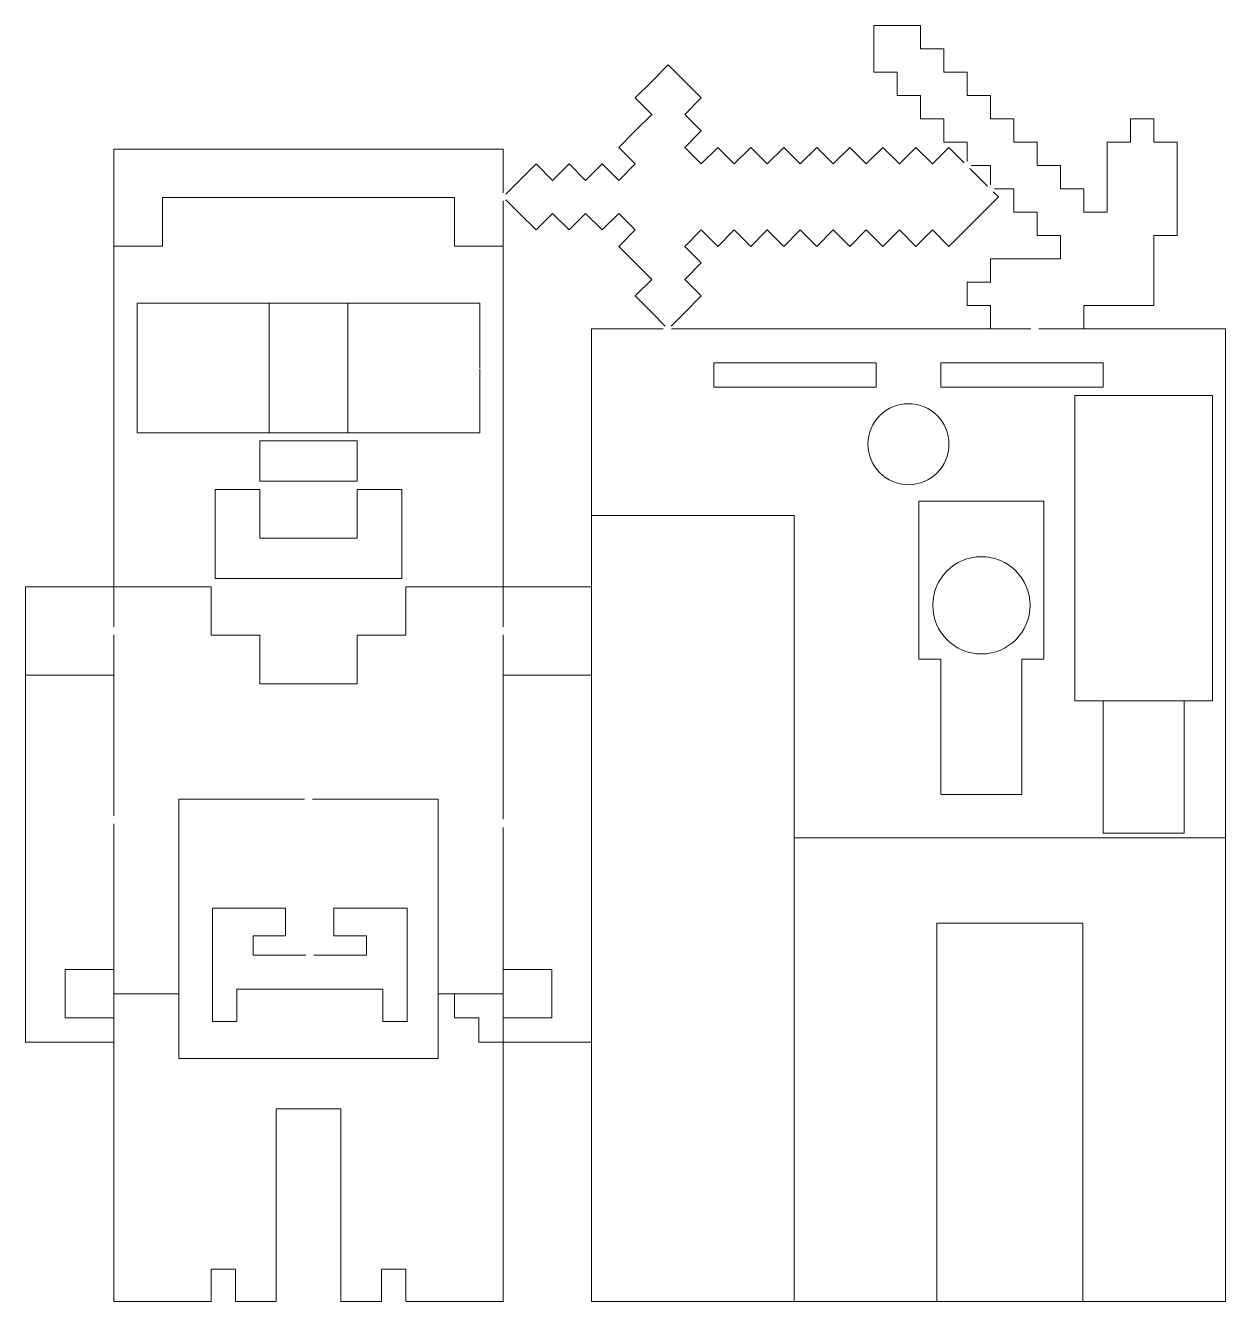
# Model space of a CAD drawing. Extents: x 1 to 150, y 1 to 158.
import ezdxf

# ---------------------------------------------------------------- set-up
doc = ezdxf.new("R2010")
doc.units = 0
doc.layers.add('Corte exterior', color=1, linetype='Continuous', lineweight=5, true_color=0xff0000)
doc.layers.add('grabado linea medio', color=3, linetype='Continuous', lineweight=5, true_color=0x00ff00)

msp = doc.modelspace()

# ---------------------------------------------------------------- linework, layer by layer
at = {"layer": 'Corte exterior'}
for p, q in [((81.16, 121), (125.5, 121)), ((71.3, 89.2), (60.4, 89.2)), ((60.4, 32.98), (71.3, 32.98))]:
    msp.add_line(p, q, dxfattribs=at)
for points in [[(132.03, 121), (132.03, 123.88), (134.91, 123.88), (137.79, 123.88), (140.67, 123.88), (140.67, 126.76), (140.67, 129.64), (140.67, 132.52), (143.55, 132.52), (143.55, 144.04), (140.67, 144.04), (140.67, 146.92), (137.79, 146.92), (137.79, 144.04), (134.91, 144.04), (134.91, 141.16), (134.91, 138.28), (134.91, 135.4), (132.03, 135.4), (132.03, 138.28), (129.15, 138.28), (129.15, 141.16), (126.27, 141.16), (126.27, 144.04), (123.39, 144.04), (123.39, 146.92), (120.51, 146.92), (120.51, 149.8), (117.63, 149.8), (117.63, 152.68), (114.75, 152.68), (114.75, 155.56), (111.87, 155.56), (111.87, 158.44), (106.11, 158.44), (106.11, 152.68), (108.99, 152.68), (108.99, 149.8), (111.87, 149.8), (111.87, 146.92), (114.75, 146.92), (114.75, 144.04), (117.63, 144.04), (117.63, 141.66)], [(60.75, 137.65), (62.44, 139.33), (64.47, 141.36), (66.51, 139.33), (68.55, 141.36), (70.58, 139.33), (72.62, 141.36), (74.66, 139.33), (76.69, 141.36), (74.66, 143.4), (76.69, 145.44), (78.73, 147.47), (76.69, 149.51), (78.73, 151.55), (80.76, 153.58), (82.8, 151.55), (84.84, 149.51), (82.8, 147.47), (84.84, 145.44), (82.8, 143.4), (84.84, 141.36), (86.87, 143.4), (88.91, 141.36), (90.95, 143.4), (92.98, 141.36), (95.02, 143.4), (97.06, 141.36), (99.09, 143.4), (101.13, 141.36), (103.17, 143.4), (105.2, 141.36), (107.24, 143.4), (109.28, 141.36), (111.31, 143.4), (113.35, 141.36), (115.38, 143.4), (117.27, 141.51)], [(60.4, 137.79), (60.4, 143.2), (12.4, 143.2), (12.4, 89.2), (12.4, 84.25)], [(120.15, 138.63), (119.46, 139.33), (117.98, 140.81)], [(118.13, 141.16), (120.51, 141.16), (120.51, 138.78)], [(120.86, 137.93), (121.49, 137.29), (119.46, 135.26), (115.38, 131.18), (113.35, 133.22), (111.31, 131.18), (109.28, 133.22), (107.24, 131.18), (105.2, 133.22), (103.17, 131.18), (101.13, 133.22), (99.09, 131.18), (97.06, 133.22), (95.02, 131.18), (92.98, 133.22), (90.95, 131.18), (88.91, 133.22), (86.87, 131.18), (84.84, 133.22), (82.8, 131.18), (84.84, 129.15), (82.8, 127.11), (84.84, 125.07), (82.8, 123.04), (81.12, 121.35)], [(121.01, 138.28), (121.01, 138.28), (123.39, 138.28), (123.39, 135.4), (126.27, 135.4), (126.27, 132.52), (129.15, 132.52), (129.15, 129.64), (126.27, 129.64), (123.39, 129.64), (120.51, 129.64), (120.51, 126.76), (117.63, 126.76), (117.63, 123.88), (120.51, 123.88), (120.51, 121)], [(60.4, 136.79), (60.4, 89.2), (60.4, 84.25)], [(80.41, 121.35), (78.73, 123.04), (76.69, 125.07), (78.73, 127.11), (76.69, 129.15), (74.66, 131.18), (76.69, 133.22), (74.66, 135.26), (72.62, 133.22), (70.58, 135.26), (68.55, 133.22), (66.51, 135.26), (64.47, 133.22), (62.44, 135.26), (60.75, 136.94)], [(57.52, 116.2), (57.52, 124.2), (49.39, 124.2), (41.26, 124.2), (41.26, 116.2), (41.26, 108.2), (49.39, 108.2), (57.52, 108.2), (57.52, 116.09)], [(126.5, 121), (149.5, 121), (149.5, 1), (71.3, 1), (71.3, 121), (80.16, 121)], [(12.4, 32.98), (1.5, 32.98), (1.5, 89.2), (12.4, 89.2)], [(12.4, 83.25), (12.4, 78.3), (12.4, 60.93)], [(60.4, 83.25), (60.4, 78.3), (60.4, 60.5)], [(36.9, 63), (52.4, 63), (52.4, 31), (20.4, 31), (20.4, 63), (35.9, 63)], [(12.4, 59.93), (12.4, 24.78), (12.4, 1), (24.4, 1), (24.4, 5), (27.4, 5), (27.4, 1), (32.4, 1), (32.4, 24.78), (40.4, 24.78), (40.4, 1), (45.4, 1), (45.4, 5), (48.4, 5), (48.4, 1), (60.4, 1), (60.4, 24.78), (60.4, 59.5)], [(36.06, 43.72), (29.56, 43.72), (29.56, 46.12), (33.56, 46.12), (33.56, 49.53), (24.56, 49.53), (24.56, 35.53), (27.56, 35.53), (27.56, 39.53), (45.56, 39.53), (45.56, 35.53), (48.56, 35.53), (48.56, 49.53), (39.54, 49.53), (39.54, 46.12), (43.56, 46.12), (43.56, 43.72), (37.06, 43.72)], [(12.4, 41.98), (6.4, 41.98), (6.4, 35.98), (12.4, 35.98)], [(60.4, 35.98), (66.4, 35.98), (66.4, 41.98), (60.4, 41.98)]]:
    msp.add_lwpolyline(points, dxfattribs=at)
for points in [[(15.28, 108.2), (15.28, 116.09), (15.28, 124.2), (23.41, 124.2), (31.54, 124.2), (31.54, 116.2), (31.54, 108.2), (23.41, 108.2)], [(106.4, 113.8), (106.4, 116.8), (86.4, 116.8), (86.4, 113.8)], [(114.4, 113.8), (134.4, 113.8), (134.4, 116.8), (114.4, 116.8)]]:
    msp.add_lwpolyline(points, close=True, dxfattribs=at)
msp.add_circle((110.4, 106.78), 5, dxfattribs=at)
at = {"layer": 'grabado linea medio'}
for p, q in [((31.54, 124.2), (41.26, 124.2)), ((31.54, 108.2), (41.26, 108.2)), ((1.5, 78.3), (12.4, 78.3)), ((71.3, 78.3), (60.4, 78.3)), ((12.4, 38.98), (20.4, 38.98)), ((52.4, 38.98), (60.4, 38.98))]:
    msp.add_line(p, q, dxfattribs=at)
for points in [[(12.4, 131.2), (18.4, 131.2), (18.4, 137.2), (54.4, 137.2), (54.4, 131.2), (60.4, 131.2)], [(127.1, 80.25), (127.1, 99.75), (111.7, 99.75), (111.7, 80.25), (114.4, 80.25), (114.4, 63.55), (124.4, 63.55), (124.4, 80.25), (127.1, 80.25)], [(149.5, 58.2), (96.3, 58.2), (96.3, 1), (96.3, 98), (71.3, 98)], [(12.4, 89.2), (24.4, 89.2), (24.4, 83.2), (30.4, 83.2), (30.4, 77.2), (42.4, 77.2), (42.4, 83.2), (48.4, 83.2), (48.4, 89.2), (60.4, 89.2)], [(134.41, 75.1), (134.41, 58.8), (144.41, 58.8), (144.41, 75.1)], [(60.4, 32.98), (57.4, 32.98), (57.4, 35.98), (54.4, 35.98), (54.4, 38.98)]]:
    msp.add_lwpolyline(points, dxfattribs=at)
for points in [[(130.91, 75.1), (147.91, 75.1), (147.91, 112.8), (130.91, 112.8)], [(42.4, 102.2), (42.4, 107.2), (30.4, 107.2), (30.4, 102.2)], [(47.9, 90.2), (47.9, 101.2), (42.4, 101.2), (42.4, 95.2), (30.4, 95.2), (30.4, 101.2), (24.9, 101.2), (24.9, 90.2)], [(113.9, 47.7), (113.9, 1), (131.9, 1), (131.9, 47.7)]]:
    msp.add_lwpolyline(points, close=True, dxfattribs=at)
msp.add_circle((119.4, 86.9), 6, dxfattribs=at)

doc.saveas('drawing.dxf')
